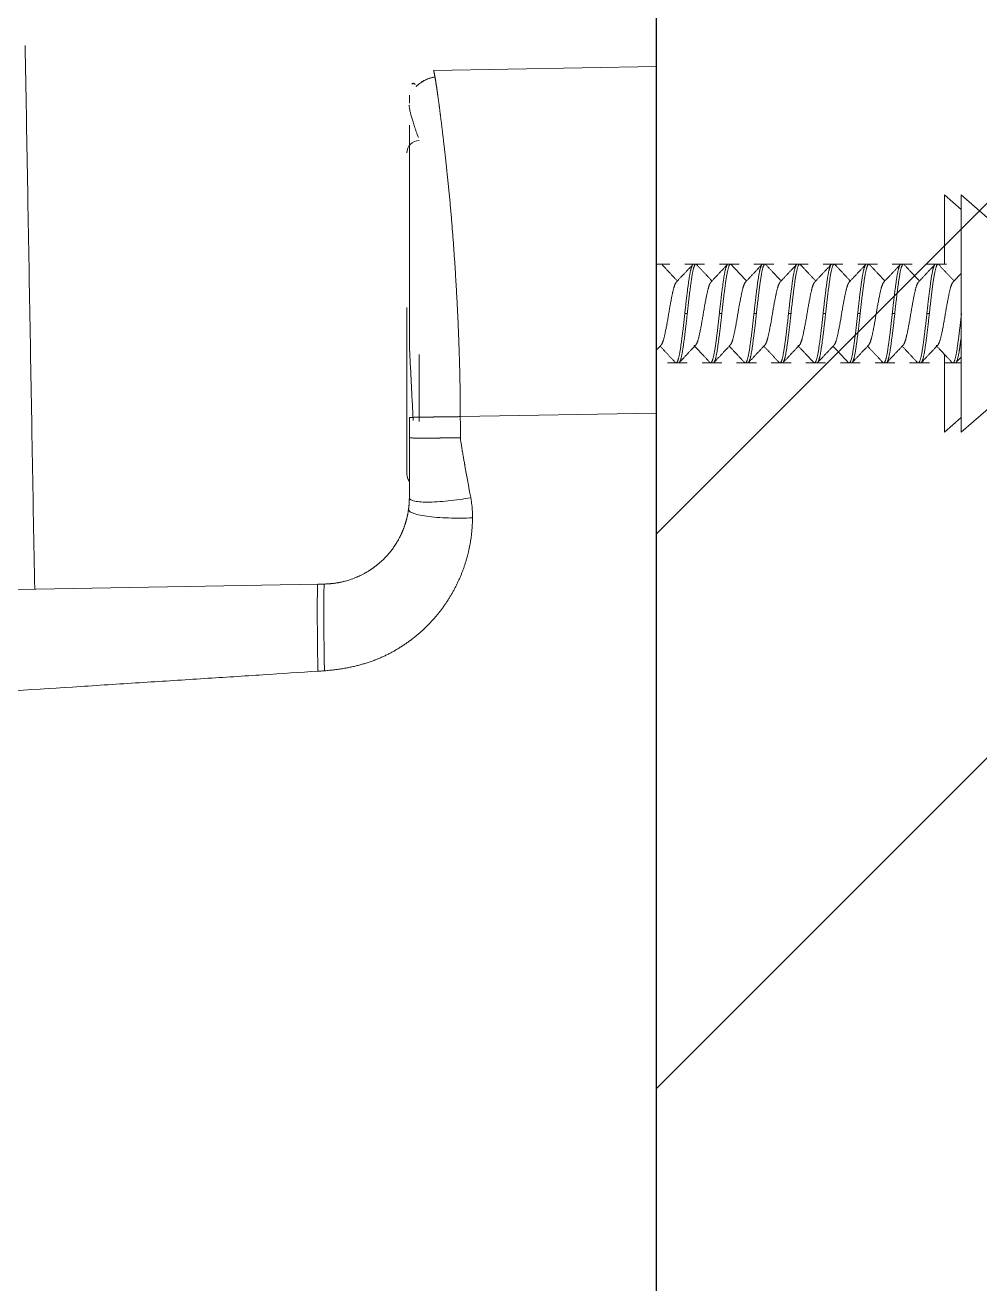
# Model space of a CAD drawing. Header units: millimetres. Extents: x 17284 to 19660, y -6011 to -2651.
# Drawn here: x 19175.8 to 19214.5, y -4831 to -4780.1 of the extents above; entities that cross this region are included whole.
import ezdxf

# ---------------------------------------------------------------- set-up
doc = ezdxf.new("R2010")
doc.units = ezdxf.units.MM
doc.layers.add('hatch', color=2, linetype='Continuous')

msp = doc.modelspace()

# ---------------------------------------------------------------- hatches: boundary and pattern name
at = {"layer": 'hatch'}
h = msp.add_hatch(dxfattribs=at)
h.set_pattern_fill('ANSI31', color=256, scale=5)
h.set_pattern_definition([(45, (4064.624, -113.49), (-11.22532, 11.22532), [])])
h.paths.add_polyline_path([(19201.381, -5647.37), (19251.381, -5647.37), (19251.381, -3576.803), (19201.381, -3576.803)])

# ---------------------------------------------------------------- linework, layer by layer
msp.add_line((19201.381, -5647.37), (19201.381, -3505.388))
at = {"linetype": 'Continuous', "lineweight": 18, "extrusion": (-1, -2.22045e-16, 0)}
for p, q in [((19201.381, -4781.73), (19192.364, -4781.888)), ((19201.381, -4795.764), (19201.381, -4781.73)), ((19213.038, -4786.93), (19213.038, -4789.73)), ((19213.718, -4787.519), (19213.038, -4786.93)), ((19213.718, -4786.93), (19213.718, -4791.73)), ((19215.218, -4788.23), (19213.718, -4786.93)), ((19201.931, -4789.73), (19201.381, -4789.73)), ((19203.331, -4789.73), (19202.531, -4789.73)), ((19204.731, -4789.73), (19203.931, -4789.73)), ((19206.131, -4789.73), (19205.331, -4789.73)), ((19207.531, -4789.73), (19206.731, -4789.73)), ((19208.931, -4789.73), (19208.131, -4789.73)), ((19210.331, -4789.73), (19209.531, -4789.73)), ((19211.731, -4789.73), (19210.931, -4789.73)), ((19213.131, -4789.73), (19212.331, -4789.73)), ((19191.281, -4791.49), (19191.281, -4798.23)), ((19213.718, -4791.73), (19213.718, -4796.53)), ((19213.038, -4793.388), (19213.038, -4796.53)), ((19201.831, -4793.73), (19202.631, -4793.73)), ((19203.231, -4793.73), (19204.031, -4793.73)), ((19204.631, -4793.73), (19205.431, -4793.73)), ((19206.031, -4793.73), (19206.831, -4793.73)), ((19207.431, -4793.73), (19208.231, -4793.73)), ((19208.831, -4793.73), (19209.631, -4793.73)), ((19210.231, -4793.73), (19211.031, -4793.73)), ((19211.631, -4793.73), (19212.431, -4793.73)), ((19213.031, -4793.73), (19213.718, -4793.73)), ((19213.718, -4796.53), (19215.218, -4795.23)), ((19201.381, -4923.222), (19201.381, -4795.764)), ((19213.038, -4796.53), (19213.718, -4795.942)), ((19070.859, -4804.72), (19187.679, -4802.681))]:
    msp.add_line(p, q, dxfattribs=at)
at = {"linetype": 'Continuous', "lineweight": 13, "extrusion": (-1, -2.22045e-16, 0)}
for p, q in [((19202.631, -4791.73), (19202.531, -4791.73)), ((19204.031, -4791.73), (19203.931, -4791.73)), ((19205.431, -4791.73), (19205.331, -4791.73)), ((19206.831, -4791.73), (19206.731, -4791.73)), ((19208.231, -4791.73), (19208.131, -4791.73)), ((19209.631, -4791.73), (19209.531, -4791.73)), ((19211.031, -4791.73), (19210.931, -4791.73)), ((19212.431, -4791.73), (19212.331, -4791.73)), ((19191.781, -4793.382), (19191.781, -4796.095)), ((19201.381, -4795.764), (19193.445, -4795.902))]:
    msp.add_line(p, q, dxfattribs=at)
at = {"linetype": 'Continuous', "lineweight": 18}
for centre, start, end in [((19191.781, -4785.23), 90, 180), ((19191.781, -4798.23), 180, 215.28)]:
    msp.add_arc(centre, 0.5, start, end, dxfattribs=at)
for points, degree in [([(19176.214, -4802.882), (19176.15, -4799.215), (19176.022, -4791.882), (19175.894, -4784.549), (19175.83, -4780.883)], 3), ([(19191.619, -4782.454), (19191.527, -4782.384), (19191.482, -4782.452)], 2), ([(19191.614, -4782.444), (19191.53, -4782.38), (19191.487, -4782.442)], 2), ([(19192.408, -4782.155), (19191.966, -4782.23), (19191.658, -4782.543)], 2), ([(19192.408, -4782.158), (19191.966, -4782.233), (19191.658, -4782.548)], 2), ([(19191.382, -4783.294), (19191.339, -4783.477), (19191.746, -4784.605)], 2), ([(19202.231, -4790.41), (19201.92, -4790.08), (19201.61, -4789.748)], 2), ([(19202.853, -4789.748), (19202.522, -4790.102), (19202.19, -4790.454)], 2), ([(19203.631, -4790.41), (19203.318, -4790.078), (19203.007, -4789.744)], 2), ([(19204.259, -4789.741), (19203.927, -4790.096), (19203.593, -4790.45)], 2), ([(19205.031, -4790.41), (19204.717, -4790.076), (19204.404, -4789.741)], 2), ([(19205.652, -4789.748), (19205.321, -4790.103), (19204.989, -4790.455)], 2), ([(19206.431, -4790.41), (19206.12, -4790.079), (19205.809, -4789.747)], 2), ([(19207.059, -4789.741), (19206.728, -4790.095), (19206.395, -4790.449)], 2), ([(19207.831, -4790.41), (19207.519, -4790.078), (19207.208, -4789.745)], 2), ([(19208.453, -4789.747), (19208.122, -4790.102), (19207.789, -4790.455)], 2), ([(19209.231, -4790.41), (19208.917, -4790.076), (19208.604, -4789.741)], 2), ([(19209.859, -4789.741), (19209.528, -4790.095), (19209.195, -4790.448)], 2), ([(19210.631, -4790.41), (19210.319, -4790.078), (19210.007, -4789.745)], 2), ([(19211.254, -4789.746), (19210.923, -4790.101), (19210.59, -4790.454)], 2), ([(19212.031, -4790.41), (19211.719, -4790.079), (19211.409, -4789.747)], 2), ([(19212.658, -4789.742), (19212.327, -4790.096), (19211.995, -4790.448)], 2), ([(19213.431, -4790.41), (19213.117, -4790.077), (19212.805, -4789.742)], 2), ([(19213.718, -4790.105), (19213.554, -4790.28), (19213.39, -4790.454)], 2), ([(19191.381, -4793.015), (19191.537, -4796.058)], 1), ([(19201.381, -4793.21), (19201.476, -4793.109), (19201.572, -4793.008)], 2), ([(19201.531, -4793.051), (19201.846, -4793.385), (19202.159, -4793.719)], 2), ([(19202.304, -4793.719), (19202.635, -4793.365), (19202.968, -4793.012)], 2), ([(19202.931, -4793.051), (19203.244, -4793.382), (19203.555, -4793.715)], 2), ([(19203.71, -4793.713), (19204.04, -4793.359), (19204.372, -4793.007)], 2), ([(19204.331, -4793.051), (19204.645, -4793.384), (19204.957, -4793.718)], 2), ([(19205.107, -4793.716), (19205.439, -4793.361), (19205.772, -4793.007)], 2), ([(19205.731, -4793.051), (19206.044, -4793.383), (19206.356, -4793.716)], 2), ([(19206.504, -4793.72), (19206.835, -4793.365), (19207.168, -4793.012)], 2), ([(19207.131, -4793.051), (19207.444, -4793.382), (19207.755, -4793.716)], 2), ([(19207.908, -4793.715), (19208.239, -4793.361), (19208.57, -4793.01)], 2), ([(19208.531, -4793.051), (19208.845, -4793.384), (19209.157, -4793.718)], 2), ([(19209.308, -4793.715), (19209.639, -4793.36), (19209.972, -4793.007)], 2), ([(19209.931, -4793.051), (19210.243, -4793.381), (19210.553, -4793.714)], 2), ([(19210.704, -4793.719), (19211.036, -4793.364), (19211.37, -4793.01)], 2), ([(19211.331, -4793.051), (19211.646, -4793.385), (19211.958, -4793.719)], 2), ([(19212.106, -4793.717), (19212.436, -4793.364), (19212.768, -4793.012)], 2), ([(19212.731, -4793.051), (19213.043, -4793.381), (19213.352, -4793.713)], 2), ([(19213.509, -4793.713), (19213.614, -4793.602), (19213.718, -4793.491)], 2), ([(19191.381, -4795.938), (19191.381, -4796.213), (19191.381, -4796.487), (19191.381, -4796.762)], 3)]:
    msp.add_open_spline(points, degree=degree, dxfattribs=at)
for points, degree, knots in [([(19192.364, -4781.888), (19192.364, -4781.888), (19192.364, -4781.888), (19192.364, -4781.888), (19192.364, -4781.889), (19192.364, -4781.89), (19192.365, -4781.891), (19192.365, -4781.892), (19192.365, -4781.894), (19192.366, -4781.896), (19192.367, -4781.898), (19192.367, -4781.901), (19192.368, -4781.904), (19192.369, -4781.907), (19192.37, -4781.911), (19192.371, -4781.915), (19192.372, -4781.919), (19192.373, -4781.924), (19192.374, -4781.929), (19192.375, -4781.934), (19192.376, -4781.94), (19192.378, -4781.946), (19192.379, -4781.953), (19192.38, -4781.96), (19192.382, -4781.967), (19192.384, -4781.975), (19192.385, -4781.983), (19192.387, -4781.992), (19192.389, -4782.001), (19192.391, -4782.011), (19192.393, -4782.021), (19192.395, -4782.031), (19192.397, -4782.043), (19192.399, -4782.054), (19192.402, -4782.066), (19192.404, -4782.079), (19192.406, -4782.092), (19192.409, -4782.105), (19192.412, -4782.119), (19192.414, -4782.134), (19192.417, -4782.149), (19192.42, -4782.165), (19192.423, -4782.182), (19192.426, -4782.199), (19192.429, -4782.216), (19192.432, -4782.234), (19192.435, -4782.253), (19192.438, -4782.272), (19192.442, -4782.292), (19192.445, -4782.313), (19192.449, -4782.334), (19192.452, -4782.356), (19192.456, -4782.379), (19192.459, -4782.402), (19192.463, -4782.426), (19192.467, -4782.451), (19192.471, -4782.477), (19192.475, -4782.503), (19192.479, -4782.53), (19192.484, -4782.557), (19192.488, -4782.586), (19192.492, -4782.615), (19192.497, -4782.644), (19192.501, -4782.675), (19192.506, -4782.707), (19192.51, -4782.739), (19192.515, -4782.772), (19192.52, -4782.806), (19192.525, -4782.84), (19192.53, -4782.876), (19192.535, -4782.912), (19192.54, -4782.949), (19192.546, -4782.987), (19192.551, -4783.026), (19192.556, -4783.066), (19192.562, -4783.106), (19192.568, -4783.148), (19192.573, -4783.19), (19192.579, -4783.234), (19192.585, -4783.278), (19192.591, -4783.323), (19192.597, -4783.369), (19192.603, -4783.417), (19192.609, -4783.465), (19192.616, -4783.514), (19192.622, -4783.564), (19192.628, -4783.615), (19192.635, -4783.667), (19192.642, -4783.72), (19192.648, -4783.774), (19192.655, -4783.829), (19192.662, -4783.885), (19192.669, -4783.942), (19192.676, -4784), (19192.684, -4784.059), (19192.691, -4784.119), (19192.698, -4784.18), (19192.706, -4784.243), (19192.713, -4784.306), (19192.721, -4784.371), (19192.729, -4784.436), (19192.737, -4784.503), (19192.745, -4784.571), (19192.753, -4784.64), (19192.761, -4784.71), (19192.769, -4784.781), (19192.777, -4784.853), (19192.786, -4784.927), (19192.794, -4785.001), (19192.803, -4785.077), (19192.812, -4785.154), (19192.82, -4785.232), (19192.829, -4785.311), (19192.838, -4785.392), (19192.847, -4785.473), (19192.857, -4785.556), (19192.866, -4785.64), (19192.875, -4785.725), (19192.885, -4785.811), (19192.894, -4785.899), (19192.905, -4786), (19192.918, -4786.114), (19192.931, -4786.241), (19192.945, -4786.369), (19192.958, -4786.498), (19192.971, -4786.628), (19192.984, -4786.759), (19192.996, -4786.89), (19193.009, -4787.023), (19193.021, -4787.156), (19193.034, -4787.289), (19193.046, -4787.423), (19193.058, -4787.558), (19193.069, -4787.693), (19193.081, -4787.829), (19193.092, -4787.965), (19193.104, -4788.102), (19193.115, -4788.239), (19193.126, -4788.376), (19193.136, -4788.514), (19193.147, -4788.652), (19193.157, -4788.79), (19193.168, -4788.929), (19193.178, -4789.067), (19193.188, -4789.206), (19193.197, -4789.345), (19193.207, -4789.484), (19193.216, -4789.623), (19193.225, -4789.762), (19193.234, -4789.901), (19193.243, -4790.041), (19193.252, -4790.18), (19193.26, -4790.319), (19193.269, -4790.457), (19193.277, -4790.596), (19193.285, -4790.735), (19193.292, -4790.873), (19193.3, -4791.011), (19193.307, -4791.149), (19193.315, -4791.287), (19193.322, -4791.424), (19193.328, -4791.561), (19193.335, -4791.698), (19193.342, -4791.834), (19193.348, -4791.97), (19193.354, -4792.105), (19193.36, -4792.241), (19193.366, -4792.375), (19193.371, -4792.51), (19193.376, -4792.643), (19193.381, -4792.777), (19193.386, -4792.909), (19193.391, -4793.042), (19193.396, -4793.173), (19193.4, -4793.304), (19193.404, -4793.435), (19193.408, -4793.565), (19193.412, -4793.694), (19193.415, -4793.823), (19193.419, -4793.951), (19193.422, -4794.078), (19193.425, -4794.205), (19193.428, -4794.331), (19193.43, -4794.456), (19193.433, -4794.581), (19193.435, -4794.705), (19193.437, -4794.828), (19193.438, -4794.951), (19193.44, -4795.072), (19193.441, -4795.193), (19193.442, -4795.313), (19193.443, -4795.433), (19193.444, -4795.551), (19193.445, -4795.669), (19193.445, -4795.786), (19193.445, -4795.863), (19193.445, -4795.902)], 3, [0, 0, 0, 0, 0.002665, 0.005355, 0.008072, 0.010815, 0.013584, 0.016378, 0.019199, 0.022046, 0.024918, 0.027817, 0.030742, 0.033692, 0.036669, 0.039672, 0.042701, 0.045755, 0.048836, 0.051943, 0.055076, 0.058235, 0.06142, 0.064631, 0.067868, 0.071131, 0.07442, 0.077735, 0.081076, 0.084443, 0.087836, 0.091255, 0.094701, 0.098172, 0.101669, 0.105193, 0.108742, 0.112318, 0.11592, 0.119547, 0.123201, 0.126881, 0.130587, 0.134318, 0.138076, 0.14186, 0.145671, 0.149507, 0.153369, 0.157257, 0.161172, 0.165112, 0.169078, 0.173071, 0.17709, 0.181134, 0.185205, 0.189302, 0.193425, 0.197574, 0.201749, 0.20595, 0.210177, 0.214431, 0.21871, 0.223015, 0.227347, 0.231705, 0.236088, 0.240498, 0.244934, 0.249396, 0.253884, 0.258398, 0.262938, 0.267505, 0.272097, 0.276716, 0.28136, 0.286031, 0.290728, 0.29545, 0.300199, 0.304974, 0.309775, 0.314603, 0.319456, 0.324335, 0.329241, 0.334172, 0.33913, 0.344114, 0.349124, 0.35416, 0.359222, 0.36431, 0.369424, 0.374565, 0.379731, 0.384924, 0.390142, 0.395387, 0.400658, 0.405955, 0.411278, 0.416627, 0.422002, 0.427404, 0.432831, 0.438285, 0.443764, 0.44927, 0.454802, 0.46036, 0.465944, 0.471554, 0.477191, 0.482853, 0.488541, 0.494256, 0.499997, 0.508075, 0.516116, 0.524118, 0.532081, 0.540006, 0.547893, 0.555742, 0.563552, 0.571324, 0.579058, 0.586753, 0.594411, 0.602029, 0.60961, 0.617152, 0.624657, 0.632122, 0.63955, 0.646939, 0.65429, 0.661603, 0.668878, 0.676115, 0.683313, 0.690473, 0.697595, 0.704679, 0.711724, 0.718732, 0.725701, 0.732632, 0.739525, 0.74638, 0.753197, 0.759975, 0.766716, 0.773418, 0.780083, 0.786709, 0.793297, 0.799848, 0.80636, 0.812834, 0.81927, 0.825668, 0.832028, 0.83835, 0.844635, 0.850881, 0.857089, 0.863259, 0.869392, 0.875486, 0.881543, 0.887561, 0.893542, 0.899485, 0.90539, 0.911257, 0.917087, 0.922878, 0.928632, 0.934348, 0.940027, 0.945667, 0.95127, 0.956835, 0.962362, 0.967852, 0.973304, 0.978719, 0.984095, 0.989434, 0.994736, 1, 1, 1, 1]), ([(19191.381, -4783.206), (19191.381, -4783.206), (19191.381, -4783.064), (19191.381, -4782.982), (19191.381, -4782.907), (19191.381, -4782.888)], 2, [0, 0, 0, 0.000062, 0.500031, 0.500031, 1, 1, 1]), ([(19191.381, -4793.011), (19191.381, -4792.108), (19191.381, -4791.261), (19191.381, -4790.311), (19191.381, -4789.471), (19191.381, -4788.67), (19191.381, -4787.944), (19191.381, -4786.645), (19191.381, -4785.636), (19191.381, -4784.9), (19191.381, -4784.337), (19191.381, -4784.214), (19191.381, -4784.102)], 2, [0, 0, 0, 0.10994, 0.10994, 0.243402, 0.243402, 0.376864, 0.376864, 0.643789, 0.643789, 0.910714, 0.910714, 1, 1, 1]), ([(19191.381, -4795.938), (19191.381, -4795.938), (19191.381, -4795.938), (19191.382, -4795.938), (19191.382, -4795.938), (19191.383, -4795.937), (19191.383, -4795.937), (19191.384, -4795.937), (19191.386, -4795.937), (19191.387, -4795.937), (19191.389, -4795.937), (19191.391, -4795.936), (19191.393, -4795.936), (19191.395, -4795.936), (19191.397, -4795.936), (19191.4, -4795.936), (19191.403, -4795.935), (19191.407, -4795.935), (19191.41, -4795.935), (19191.414, -4795.935), (19191.418, -4795.935), (19191.422, -4795.934), (19191.427, -4795.934), (19191.432, -4795.934), (19191.437, -4795.934), (19191.443, -4795.934), (19191.449, -4795.933), (19191.455, -4795.933), (19191.462, -4795.933), (19191.468, -4795.933), (19191.476, -4795.933), (19191.483, -4795.932), (19191.491, -4795.932), (19191.499, -4795.932), (19191.508, -4795.932), (19191.517, -4795.931), (19191.526, -4795.931), (19191.536, -4795.931), (19191.546, -4795.931), (19191.556, -4795.93), (19191.567, -4795.93), (19191.579, -4795.93), (19191.59, -4795.93), (19191.603, -4795.929), (19191.615, -4795.929), (19191.628, -4795.929), (19191.642, -4795.929), (19191.655, -4795.928), (19191.67, -4795.928), (19191.685, -4795.928), (19191.7, -4795.927), (19191.715, -4795.927), (19191.732, -4795.927), (19191.748, -4795.927), (19191.765, -4795.926), (19191.783, -4795.926), (19191.801, -4795.926), (19191.82, -4795.925), (19191.839, -4795.925), (19191.858, -4795.925), (19191.879, -4795.924), (19191.899, -4795.924), (19191.92, -4795.924), (19191.942, -4795.923), (19191.964, -4795.923), (19191.987, -4795.923), (19192.01, -4795.922), (19192.034, -4795.922), (19192.059, -4795.921), (19192.084, -4795.921), (19192.109, -4795.921), (19192.135, -4795.92), (19192.162, -4795.92), (19192.189, -4795.919), (19192.217, -4795.919), (19192.245, -4795.919), (19192.273, -4795.918), (19192.303, -4795.918), (19192.333, -4795.917), (19192.363, -4795.917), (19192.394, -4795.916), (19192.425, -4795.916), (19192.457, -4795.915), (19192.489, -4795.915), (19192.522, -4795.914), (19192.556, -4795.914), (19192.59, -4795.914), (19192.624, -4795.913), (19192.659, -4795.913), (19192.694, -4795.912), (19192.73, -4795.912), (19192.766, -4795.911), (19192.803, -4795.911), (19192.84, -4795.91), (19192.878, -4795.91), (19192.916, -4795.909), (19192.955, -4795.909), (19192.993, -4795.908), (19193.033, -4795.907), (19193.072, -4795.907), (19193.113, -4795.906), (19193.153, -4795.906), (19193.194, -4795.905), (19193.235, -4795.905), (19193.276, -4795.904), (19193.318, -4795.904), (19193.36, -4795.903), (19193.402, -4795.903), (19193.431, -4795.902), (19193.445, -4795.902)], 3, [0, 0, 0, 0, 0.005626, 0.011323, 0.017089, 0.022925, 0.028831, 0.034807, 0.040853, 0.04697, 0.053156, 0.059413, 0.06574, 0.072138, 0.078606, 0.085145, 0.091754, 0.098433, 0.105183, 0.112004, 0.118896, 0.125858, 0.132891, 0.139994, 0.147168, 0.154413, 0.161728, 0.169114, 0.176571, 0.184098, 0.191696, 0.199365, 0.207104, 0.214913, 0.222792, 0.230742, 0.238762, 0.246853, 0.255013, 0.263243, 0.271543, 0.279913, 0.288352, 0.296861, 0.305439, 0.314087, 0.322804, 0.33159, 0.340444, 0.349368, 0.358361, 0.367422, 0.376552, 0.38575, 0.395017, 0.404353, 0.413757, 0.423229, 0.43277, 0.44238, 0.452058, 0.461805, 0.471621, 0.481507, 0.491461, 0.501486, 0.51158, 0.521745, 0.531981, 0.542288, 0.552667, 0.563117, 0.573639, 0.584233, 0.594899, 0.605638, 0.616449, 0.627333, 0.638289, 0.649317, 0.660418, 0.671591, 0.682837, 0.694154, 0.705544, 0.717005, 0.728538, 0.740143, 0.751818, 0.763565, 0.775382, 0.787269, 0.799227, 0.811255, 0.823352, 0.835519, 0.847755, 0.860061, 0.872436, 0.884879, 0.897392, 0.909974, 0.922624, 0.935345, 0.948134, 0.960994, 0.973925, 0.986926, 1, 1, 1, 1]), ([(19193.446, -4796.759), (19193.438, -4796.759), (19193.423, -4796.759), (19193.398, -4796.759), (19193.372, -4796.759), (19193.344, -4796.759), (19193.314, -4796.759), (19193.283, -4796.76), (19193.249, -4796.76), (19193.214, -4796.76), (19193.177, -4796.761), (19193.138, -4796.761), (19193.097, -4796.761), (19193.054, -4796.762), (19193.009, -4796.762), (19192.963, -4796.763), (19192.915, -4796.763), (19192.865, -4796.764), (19192.813, -4796.765), (19192.76, -4796.765), (19192.706, -4796.766), (19192.655, -4796.766), (19192.603, -4796.767), (19192.546, -4796.767), (19192.474, -4796.767), (19192.388, -4796.768), (19192.279, -4796.768), (19192.166, -4796.767), (19192.064, -4796.767), (19191.987, -4796.767), (19191.907, -4796.767), (19191.801, -4796.767), (19191.664, -4796.767), (19191.559, -4796.767), (19191.492, -4796.766), (19191.456, -4796.765), (19191.429, -4796.765), (19191.411, -4796.764), (19191.398, -4796.764), (19191.39, -4796.763), (19191.385, -4796.763), (19191.383, -4796.762), (19191.381, -4796.762), (19191.381, -4796.762), (19191.381, -4796.762)], 3, [0, 0, 0, 0, 0.00695, 0.014444, 0.022488, 0.031089, 0.040254, 0.049991, 0.060309, 0.071214, 0.082716, 0.094824, 0.107547, 0.120894, 0.134875, 0.149496, 0.164765, 0.180689, 0.197273, 0.214525, 0.232451, 0.251057, 0.265066, 0.284462, 0.30932, 0.339717, 0.375723, 0.427854, 0.469357, 0.500051, 0.526263, 0.576932, 0.651606, 0.748975, 0.790701, 0.82846, 0.862347, 0.892458, 0.918906, 0.941811, 0.961282, 0.977417, 0.990299, 1, 1, 1, 1]), ([(19191.381, -4799.177), (19191.381, -4799.004), (19191.381, -4798.789), (19191.381, -4798.617), (19191.381, -4798.552), (19191.381, -4798.524), (19191.381, -4798.511), (19191.381, -4798.506), (19191.381, -4798.503), (19191.381, -4798.503), (19191.381, -4798.397), (19191.381, -4798.244), (19191.381, -4798.065), (19191.381, -4797.975), (19191.381, -4797.93), (19191.381, -4797.911), (19191.381, -4797.898), (19191.381, -4797.894), (19191.381, -4797.373), (19191.381, -4796.998), (19191.381, -4796.762)], 3, [0, 0, 0, 0, 0.125, 0.1875, 0.21875, 0.234375, 0.242188, 0.246094, 0.246094, 0.25, 0.25, 0.375, 0.4375, 0.46875, 0.484375, 0.492188, 0.492188, 0.5, 0.5, 1, 1, 1, 1]), ([(19193.446, -4796.759), (19193.461, -4796.867), (19193.482, -4797.019), (19193.507, -4797.178), (19193.519, -4797.253), (19193.524, -4797.284), (19193.527, -4797.305), (19193.529, -4797.317), (19193.542, -4797.389), (19193.563, -4797.508), (19193.595, -4797.685), (19193.612, -4797.784), (19193.622, -4797.836), (19193.627, -4797.862), (19193.629, -4797.876), (19193.63, -4797.881), (19193.631, -4797.885), (19193.631, -4797.886), (19193.789, -4798.75), (19193.868, -4799.182), (19193.869, -4799.184)], 3, [0, 0, 0, 0, 0.125, 0.1875, 0.21875, 0.234375, 0.234375, 0.25, 0.25, 0.375, 0.4375, 0.46875, 0.484375, 0.492187, 0.496094, 0.498047, 0.498047, 0.5, 0.5, 1, 1, 1, 1]), ([(19191.381, -4799.177), (19191.381, -4799.188), (19191.381, -4799.209), (19191.381, -4799.242), (19191.38, -4799.274), (19191.379, -4799.307), (19191.378, -4799.341), (19191.376, -4799.376), (19191.373, -4799.412), (19191.371, -4799.448), (19191.368, -4799.486), (19191.364, -4799.524), (19191.36, -4799.563), (19191.356, -4799.601), (19191.352, -4799.627), (19191.351, -4799.64)], 3, [0, 0, 0, 0, 0.069727, 0.139543, 0.209947, 0.281417, 0.354416, 0.42939, 0.506725, 0.586268, 0.667515, 0.749974, 0.833173, 0.91666, 1, 1, 1, 1]), ([(19193.939, -4799.998), (19193.939, -4799.927), (19193.937, -4799.82), (19193.93, -4799.7), (19193.926, -4799.643), (19193.924, -4799.614), (19193.922, -4799.6), (19193.922, -4799.594), (19193.922, -4799.59), (19193.921, -4799.587), (19193.92, -4799.579), (19193.917, -4799.536), (19193.902, -4799.397), (19193.89, -4799.302), (19193.869, -4799.184)], 3, [0, 0, 0, 0, 0.25, 0.375, 0.4375, 0.46875, 0.484375, 0.492187, 0.492187, 0.5, 0.5, 0.75, 0.75, 1, 1, 1, 1]), ([(19191.351, -4799.64), (19191.349, -4799.648), (19191.347, -4799.666), (19191.343, -4799.692), (19191.339, -4799.719), (19191.335, -4799.747), (19191.33, -4799.774), (19191.325, -4799.803), (19191.32, -4799.831), (19191.314, -4799.86), (19191.308, -4799.889), (19191.302, -4799.918), (19191.296, -4799.947), (19191.289, -4799.977), (19191.282, -4800.006), (19191.274, -4800.036), (19191.267, -4800.067), (19191.258, -4800.097), (19191.25, -4800.127), (19191.241, -4800.158), (19191.232, -4800.189), (19191.222, -4800.221), (19191.212, -4800.252), (19191.202, -4800.284), (19191.191, -4800.316), (19191.179, -4800.349), (19191.168, -4800.381), (19191.155, -4800.414), (19191.143, -4800.447), (19191.13, -4800.48), (19191.116, -4800.514), (19191.102, -4800.547), (19191.088, -4800.581), (19191.073, -4800.614), (19191.057, -4800.648), (19191.041, -4800.682), (19191.003, -4800.761), (19190.94, -4800.882), (19190.846, -4801.04), (19190.747, -4801.189), (19190.644, -4801.328), (19190.538, -4801.458), (19190.429, -4801.579), (19190.317, -4801.692), (19190.23, -4801.773), (19190.171, -4801.824), (19190.142, -4801.849), (19190.112, -4801.874), (19190.082, -4801.899), (19190.051, -4801.923), (19190.021, -4801.947), (19189.991, -4801.97), (19189.96, -4801.993), (19189.93, -4802.016), (19189.899, -4802.038), (19189.867, -4802.059), (19189.836, -4802.081), (19189.804, -4802.102), (19189.771, -4802.123), (19189.743, -4802.141), (19189.711, -4802.161), (19189.663, -4802.19), (19189.582, -4802.237), (19189.489, -4802.287), (19189.391, -4802.335), (19189.299, -4802.378), (19189.16, -4802.437), (19188.992, -4802.499), (19188.813, -4802.552), (19188.688, -4802.584), (19188.608, -4802.601), (19188.556, -4802.612), (19188.515, -4802.62), (19188.473, -4802.627), (19188.431, -4802.634), (19188.388, -4802.641), (19188.345, -4802.647), (19188.3, -4802.652), (19188.255, -4802.658), (19188.208, -4802.662), (19188.16, -4802.666), (19188.113, -4802.67), (19188.067, -4802.672), (19188.022, -4802.674), (19187.981, -4802.676), (19187.955, -4802.677), (19187.942, -4802.677)], 3, [0, 0, 0, 0, 0.005346, 0.010792, 0.016336, 0.021971, 0.027692, 0.033494, 0.039369, 0.045311, 0.051313, 0.057367, 0.063469, 0.069622, 0.075828, 0.08209, 0.08841, 0.094792, 0.101239, 0.107755, 0.114342, 0.121003, 0.127736, 0.134541, 0.141418, 0.148365, 0.155383, 0.162469, 0.169624, 0.176846, 0.184134, 0.191488, 0.198907, 0.206388, 0.213932, 0.221537, 0.229202, 0.26724, 0.304391, 0.34054, 0.375522, 0.409361, 0.442269, 0.474477, 0.505683, 0.513613, 0.521517, 0.52939, 0.537227, 0.545025, 0.552778, 0.560482, 0.56814, 0.575771, 0.583396, 0.591036, 0.598713, 0.606448, 0.614264, 0.622174, 0.626174, 0.63738, 0.655995, 0.681923, 0.700971, 0.721345, 0.742998, 0.791601, 0.828517, 0.854187, 0.868894, 0.877303, 0.885705, 0.894107, 0.902549, 0.911092, 0.9198, 0.928712, 0.937842, 0.947202, 0.956725, 0.966216, 0.975469, 0.98429, 0.992519, 1, 1, 1, 1]), ([(19193.939, -4799.998), (19193.927, -4801.152), (19193.514, -4802.208), (19193.305, -4802.744), (19192.701, -4803.723), (19191.926, -4804.575), (19191.459, -4804.929), (19190.976, -4805.296), (19190.444, -4805.555), (19189.895, -4805.822), (19189.271, -4805.979), (19188.655, -4806.134), (19187.943, -4806.188)], 2, [0, 0, 0, 0.25, 0.25, 0.375, 0.5, 0.625, 0.625, 0.75, 0.75, 0.875, 0.875, 1, 1, 1]), ([(19187.942, -4802.677), (19187.921, -4802.677), (19187.899, -4802.678), (19187.867, -4802.678), (19187.856, -4802.678), (19187.834, -4802.679), (19187.825, -4802.679), (19187.761, -4802.68), (19187.722, -4802.681), (19187.679, -4802.681)], 3, [0, 0, 0, 0, 0.25, 0.25, 0.375, 0.375, 0.5, 0.5, 1, 1, 1, 1]), ([(19187.917, -4803.706), (19187.917, -4803.363), (19187.922, -4802.827), (19187.935, -4802.677), (19187.942, -4802.677)], 3, [0, 0, 0, 0, 0.50071, 1, 1, 1, 1]), ([(19187.943, -4806.188), (19187.936, -4805.776), (19187.923, -4804.883), (19187.917, -4804.05), (19187.917, -4803.706), (19187.917, -4803.706)], 3, [0, 0, 0, 0, 0.498874, 0.999792, 1, 1, 1, 1]), ([(19187.679, -4806.205), (19187.727, -4806.207), (19187.766, -4806.204), (19187.847, -4806.191), (19187.891, -4806.188), (19187.943, -4806.188)], 3, [0, 0, 0, 0, 0.5, 0.5, 1, 1, 1, 1])]:
    msp.add_open_spline(points, degree=degree, knots=knots, dxfattribs=at)
for points, weights, knots in [([(19202.531, -4791.73), (19202.619, -4790.902), (19202.706, -4790.316), (19202.778, -4789.837), (19202.853, -4789.748)], [1, 0.923879532511, 1, 0.936905762166, 0.978405807031], [0, 0, 0, 0.546785, 0.546785, 1, 1, 1]), ([(19202.631, -4791.73), (19202.719, -4790.902), (19202.806, -4790.316), (19202.894, -4789.73), (19202.981, -4789.73), (19202.994, -4789.73), (19203.007, -4789.744)], [1, 0.923879532511, 1, 0.923879532511, 1, 0.988306138301, 0.980205171022], [0, 0, 0, 0.464334, 0.464334, 0.928668, 0.928668, 1, 1, 1]), ([(19203.931, -4791.73), (19204.019, -4790.902), (19204.106, -4790.316), (19204.181, -4789.816), (19204.259, -4789.741)], [1, 0.923879532511, 1, 0.934241363567, 0.982097327995], [0, 0, 0, 0.536516, 0.536516, 1, 1, 1]), ([(19204.031, -4791.73), (19204.119, -4790.902), (19204.206, -4790.316), (19204.294, -4789.73), (19204.381, -4789.73), (19204.392, -4789.73), (19204.404, -4789.741)], [1, 0.923879532511, 1, 0.923879532511, 1, 0.989785720568, 0.982312661935], [0, 0, 0, 0.468563, 0.468563, 0.937126, 0.937126, 1, 1, 1]), ([(19205.331, -4791.73), (19205.419, -4790.902), (19205.506, -4790.316), (19205.578, -4789.839), (19205.652, -4789.748)], [1, 0.923879532511, 1, 0.937048504482, 0.97821856572], [0, 0, 0, 0.547346, 0.547346, 1, 1, 1]), ([(19205.431, -4791.73), (19205.519, -4790.902), (19205.606, -4790.316), (19205.694, -4789.73), (19205.781, -4789.73), (19205.795, -4789.73), (19205.809, -4789.747)], [1, 0.923879532511, 1, 0.923879532511, 1, 0.987311810546, 0.978853499255], [0, 0, 0, 0.461534, 0.461534, 0.923069, 0.923069, 1, 1, 1]), ([(19206.731, -4791.73), (19206.819, -4790.902), (19206.906, -4790.316), (19206.981, -4789.814), (19207.059, -4789.741)], [1, 0.923879532511, 1, 0.933975146727, 0.982486669636], [0, 0, 0, 0.535512, 0.535512, 1, 1, 1]), ([(19206.831, -4791.73), (19206.919, -4790.902), (19207.006, -4790.316), (19207.094, -4789.73), (19207.181, -4789.73), (19207.194, -4789.73), (19207.208, -4789.745)], [1, 0.923879532511, 1, 0.923879532511, 1, 0.987906291345, 0.979655380662], [0, 0, 0, 0.463204, 0.463204, 0.926408, 0.926408, 1, 1, 1]), ([(19208.131, -4791.73), (19208.219, -4790.902), (19208.306, -4790.316), (19208.378, -4789.837), (19208.453, -4789.748)], [1, 0.923879532511, 1, 0.936800972622, 0.978543945557], [0, 0, 0, 0.546373, 0.546373, 1, 1, 1]), ([(19208.231, -4791.73), (19208.319, -4790.902), (19208.406, -4790.316), (19208.494, -4789.73), (19208.581, -4789.73), (19208.592, -4789.73), (19208.604, -4789.741)], [1, 0.923879532511, 1, 0.923879532511, 1, 0.989633321982, 0.982090273841], [0, 0, 0, 0.468124, 0.468124, 0.936247, 0.936247, 1, 1, 1]), ([(19209.531, -4791.73), (19209.619, -4790.902), (19209.706, -4790.316), (19209.781, -4789.814), (19209.859, -4789.741)], [1, 0.923879532511, 1, 0.934017808594, 0.982424026151], [0, 0, 0, 0.535672, 0.535672, 1, 1, 1]), ([(19209.631, -4791.73), (19209.719, -4790.902), (19209.806, -4790.316), (19209.894, -4789.73), (19209.981, -4789.73), (19209.994, -4789.73), (19210.007, -4789.745)], [1, 0.923879532511, 1, 0.923879532511, 1, 0.988196449664, 0.980053512698], [0, 0, 0, 0.464023, 0.464023, 0.928047, 0.928047, 1, 1, 1]), ([(19210.931, -4791.73), (19211.019, -4790.902), (19211.106, -4790.316), (19211.179, -4789.831), (19211.254, -4789.746)], [1, 0.923879532511, 1, 0.936163531801, 0.979396681185], [0, 0, 0, 0.543885, 0.543885, 1, 1, 1]), ([(19211.031, -4791.73), (19211.119, -4790.902), (19211.206, -4790.316), (19211.294, -4789.73), (19211.381, -4789.73), (19211.395, -4789.73), (19211.409, -4789.747)], [1, 0.923879532511, 1, 0.923879532511, 1, 0.987368739607, 0.9789294855], [0, 0, 0, 0.461694, 0.461694, 0.923388, 0.923388, 1, 1, 1]), ([(19212.331, -4791.73), (19212.419, -4790.902), (19212.506, -4790.316), (19212.581, -4789.817), (19212.658, -4789.742)], [1, 0.923879532511, 1, 0.934427118148, 0.981827868126], [0, 0, 0, 0.53722, 0.53722, 1, 1, 1]), ([(19212.431, -4791.73), (19212.519, -4790.902), (19212.606, -4790.316), (19212.694, -4789.73), (19212.781, -4789.73), (19212.793, -4789.73), (19212.805, -4789.743)], [1, 0.923879532511, 1, 0.923879532511, 1, 0.989148006276, 0.9813902071], [0, 0, 0, 0.466731, 0.466731, 0.933461, 0.933461, 1, 1, 1]), ([(19201.56, -4793.019), (19201.635, -4792.961), (19201.706, -4792.65), (19201.794, -4792.269), (19201.881, -4791.73), (19201.969, -4791.192), (19202.056, -4790.811), (19202.121, -4790.531), (19202.189, -4790.455)], [0.978405862908, 0.93690571969, 1, 0.923879532511, 1, 0.923879532511, 1, 0.942890431012, 0.971474052767], [0, 0, 0, 0.231586, 0.231586, 0.510983, 0.510983, 0.790381, 0.790381, 1, 1, 1]), ([(19202.904, -4793.02), (19202.918, -4793.03), (19202.931, -4793.03), (19203.019, -4793.03), (19203.106, -4792.65), (19203.194, -4792.269), (19203.281, -4791.73), (19203.369, -4791.192), (19203.456, -4790.811), (19203.521, -4790.529), (19203.59, -4790.454)], [0.979050668778, 0.987459267614, 1, 0.923879532511, 1, 0.923879532511, 1, 0.923879532511, 1, 0.942424286746, 0.97194637691], [0, 0, 0, 0.042016, 0.042016, 0.297044, 0.297044, 0.552073, 0.552073, 0.807102, 0.807102, 1, 1, 1]), ([(19204.377, -4793.002), (19204.444, -4792.922), (19204.506, -4792.65), (19204.594, -4792.269), (19204.681, -4791.73), (19204.769, -4791.192), (19204.856, -4790.811), (19204.929, -4790.494), (19205.005, -4790.44)], [0.970072397592, 0.944346305833, 1, 0.923879532511, 1, 0.923879532511, 1, 0.935811628185, 0.979876587233], [0, 0, 0, 0.204547, 0.204547, 0.484316, 0.484316, 0.764085, 0.764085, 1, 1, 1]), ([(19205.769, -4793.011), (19205.84, -4792.939), (19205.906, -4792.65), (19205.994, -4792.269), (19206.081, -4791.73), (19206.169, -4791.192), (19206.256, -4790.811), (19206.328, -4790.499), (19206.403, -4790.442)], [0.973442484351, 0.941016187704, 1, 0.923879532511, 1, 0.923879532511, 1, 0.936791562395, 0.978556378799], [0, 0, 0, 0.21493, 0.21493, 0.492303, 0.492303, 0.769676, 0.769676, 1, 1, 1]), ([(19207.104, -4793.02), (19207.118, -4793.03), (19207.131, -4793.03), (19207.219, -4793.03), (19207.306, -4792.65), (19207.394, -4792.269), (19207.481, -4791.73), (19207.569, -4791.192), (19207.656, -4790.811), (19207.719, -4790.537), (19207.786, -4790.458)], [0.978986668102, 0.987411497035, 1, 0.923879532511, 1, 0.923879532511, 1, 0.923879532511, 1, 0.94391817938, 0.970473018986], [0, 0, 0, 0.042381, 0.042381, 0.298651, 0.298651, 0.554922, 0.554922, 0.811192, 0.811192, 1, 1, 1]), ([(19208.566, -4793.014), (19208.638, -4792.947), (19208.706, -4792.65), (19208.794, -4792.269), (19208.881, -4791.73), (19208.969, -4791.192), (19209.056, -4790.811), (19209.122, -4790.525), (19209.192, -4790.452)], [0.975054195693, 0.93959836411, 1, 0.923879532511, 1, 0.923879532511, 1, 0.941644335278, 0.972762204219], [0, 0, 0, 0.222886, 0.222886, 0.503775, 0.503775, 0.784664, 0.784664, 1, 1, 1]), ([(19209.976, -4793.003), (19210.043, -4792.924), (19210.106, -4792.65), (19210.194, -4792.269), (19210.281, -4791.73), (19210.369, -4791.192), (19210.456, -4790.811), (19210.529, -4790.494), (19210.605, -4790.44)], [0.97052701498, 0.943861251558, 1, 0.923879532511, 1, 0.923879532511, 1, 0.93575426384, 0.979955434298], [0, 0, 0, 0.205919, 0.205919, 0.485132, 0.485132, 0.764344, 0.764344, 1, 1, 1]), ([(19211.364, -4793.016), (19211.437, -4792.951), (19211.506, -4792.65), (19211.594, -4792.269), (19211.681, -4791.73), (19211.769, -4791.192), (19211.856, -4790.811), (19211.927, -4790.505), (19212.001, -4790.443)], [0.976101834565, 0.938723142251, 1, 0.923879532511, 1, 0.923879532511, 1, 0.937818860973, 0.977226537103], [0, 0, 0, 0.22226, 0.22226, 0.49836, 0.49836, 0.77446, 0.77446, 1, 1, 1]), ([(19212.706, -4793.022), (19212.719, -4793.03), (19212.731, -4793.03), (19212.819, -4793.03), (19212.906, -4792.65), (19212.994, -4792.269), (19213.081, -4791.73), (19213.169, -4791.192), (19213.256, -4790.811), (19213.319, -4790.536), (19213.387, -4790.457)], [0.980549328751, 0.988553377406, 1, 0.923879532511, 1, 0.923879532511, 1, 0.923879532511, 1, 0.943861060439, 0.970527196543], [0, 0, 0, 0.038678, 0.038678, 0.295888, 0.295888, 0.553098, 0.553098, 0.810307, 0.810307, 1, 1, 1]), ([(19202.159, -4793.719), (19202.17, -4793.73), (19202.181, -4793.73), (19202.269, -4793.73), (19202.356, -4793.145), (19202.444, -4792.559), (19202.531, -4791.73)], [0.982124948693, 0.989657139179, 1, 0.923879532511, 1, 0.923879532511, 1], [0, 0, 0, 0.063616, 0.063616, 0.531808, 0.531808, 1, 1, 1]), ([(19202.304, -4793.719), (19202.381, -4793.645), (19202.456, -4793.145), (19202.544, -4792.559), (19202.631, -4791.73)], [0.982173361476, 0.934189174126, 1, 0.923879532511, 1], [0, 0, 0, 0.463681, 0.463681, 1, 1, 1]), ([(19203.555, -4793.715), (19203.568, -4793.73), (19203.581, -4793.73), (19203.669, -4793.73), (19203.756, -4793.145), (19203.844, -4792.559), (19203.931, -4791.73)], [0.979616719618, 0.987877942307, 1, 0.923879532511, 1, 0.923879532511, 1], [0, 0, 0, 0.073752, 0.073752, 0.536876, 0.536876, 1, 1, 1]), ([(19203.71, -4793.713), (19203.785, -4793.624), (19203.856, -4793.145), (19203.944, -4792.559), (19204.031, -4791.73)], [0.97855032306, 0.936796145303, 1, 0.923879532511, 1], [0, 0, 0, 0.453646, 0.453646, 1, 1, 1]), ([(19204.957, -4793.718), (19204.969, -4793.73), (19204.981, -4793.73), (19205.069, -4793.73), (19205.156, -4793.145), (19205.244, -4792.559), (19205.331, -4791.73)], [0.981193368961, 0.989009982719, 1, 0.923879532511, 1, 0.923879532511, 1], [0, 0, 0, 0.067328, 0.067328, 0.533664, 0.533664, 1, 1, 1]), ([(19205.107, -4793.716), (19205.183, -4793.632), (19205.256, -4793.145), (19205.344, -4792.559), (19205.431, -4791.73)], [0.979870171933, 0.93581630111, 1, 0.923879532511, 1], [0, 0, 0, 0.457461, 0.457461, 1, 1, 1]), ([(19206.355, -4793.716), (19206.369, -4793.73), (19206.381, -4793.73), (19206.469, -4793.73), (19206.556, -4793.145), (19206.644, -4792.559), (19206.731, -4791.73)], [0.980126045295, 0.98824896676, 1, 0.923879532511, 1, 0.923879532511, 1], [0, 0, 0, 0.071656, 0.071656, 0.535828, 0.535828, 1, 1, 1]), ([(19206.504, -4793.72), (19206.581, -4793.646), (19206.656, -4793.145), (19206.744, -4792.559), (19206.831, -4791.73)], [0.982277635622, 0.934117759464, 1, 0.923879532511, 1], [0, 0, 0, 0.463951, 0.463951, 1, 1, 1]), ([(19207.755, -4793.716), (19207.768, -4793.73), (19207.781, -4793.73), (19207.869, -4793.73), (19207.956, -4793.145), (19208.044, -4792.559), (19208.131, -4791.73)], [0.979811799573, 0.988020674321, 1, 0.923879532511, 1, 0.923879532511, 1], [0, 0, 0, 0.072947, 0.072947, 0.536473, 0.536473, 1, 1, 1]), ([(19207.908, -4793.715), (19207.984, -4793.629), (19208.056, -4793.145), (19208.144, -4792.559), (19208.231, -4791.73)], [0.979358260405, 0.936191912776, 1, 0.923879532511, 1], [0, 0, 0, 0.456005, 0.456005, 1, 1, 1]), ([(19209.157, -4793.717), (19209.169, -4793.73), (19209.181, -4793.73), (19209.269, -4793.73), (19209.356, -4793.145), (19209.444, -4792.559), (19209.531, -4791.73)], [0.980903539732, 0.988805462807, 1, 0.923879532511, 1, 0.923879532511, 1], [0, 0, 0, 0.068495, 0.068495, 0.534248, 0.534248, 1, 1, 1]), ([(19209.308, -4793.715), (19209.384, -4793.63), (19209.456, -4793.145), (19209.544, -4792.559), (19209.631, -4791.73)], [0.979435594882, 0.936134818531, 1, 0.923879532511, 1], [0, 0, 0, 0.456227, 0.456227, 1, 1, 1]), ([(19210.553, -4793.714), (19210.568, -4793.73), (19210.581, -4793.73), (19210.669, -4793.73), (19210.756, -4793.145), (19210.844, -4792.559), (19210.931, -4791.73)], [0.978758476062, 0.987240438707, 1, 0.923879532511, 1, 0.923879532511, 1], [0, 0, 0, 0.07733, 0.07733, 0.538665, 0.538665, 1, 1, 1]), ([(19210.704, -4793.719), (19210.782, -4793.643), (19210.856, -4793.145), (19210.944, -4792.559), (19211.031, -4791.73)], [0.981780002179, 0.934460246303, 1, 0.923879532511, 1], [0, 0, 0, 0.462655, 0.462655, 1, 1, 1]), ([(19211.958, -4793.719), (19211.97, -4793.73), (19211.981, -4793.73), (19212.069, -4793.73), (19212.156, -4793.145), (19212.244, -4792.559), (19212.331, -4791.73)], [0.981697447284, 0.989362055696, 1, 0.923879532511, 1, 0.923879532511, 1], [0, 0, 0, 0.065312, 0.065312, 0.532656, 0.532656, 1, 1, 1]), ([(19212.106, -4793.717), (19212.183, -4793.638), (19212.256, -4793.145), (19212.344, -4792.559), (19212.431, -4791.73)], [0.980856555219, 0.935107371476, 1, 0.923879532511, 1], [0, 0, 0, 0.460189, 0.460189, 1, 1, 1]), ([(19213.352, -4793.713), (19213.367, -4793.73), (19213.381, -4793.73), (19213.469, -4793.73), (19213.556, -4793.145), (19213.644, -4792.559), (19213.731, -4791.73)], [0.978293598761, 0.986888327091, 1, 0.923879532511, 1, 0.923879532511, 1], [0, 0, 0, 0.079295, 0.079295, 0.539648, 0.539648, 1, 1, 1]), ([(19213.51, -4793.713), (19213.585, -4793.625), (19213.656, -4793.145), (19213.685, -4792.952), (19213.716, -4792.715)], [0.97858789252, 0.936767726668, 1, 0.973638522162, 0.965535668758], [0, 0, 0, 0.705767, 0.705767, 1, 1, 1])]:
    msp.add_rational_spline(points, weights, degree=2, knots=knots, dxfattribs=at)
at = {"linetype": 'Continuous', "lineweight": 13}
msp.add_open_spline([(19193.446, -4796.759), (19193.446, -4796.473), (19193.445, -4796.188), (19193.445, -4795.902)], degree=3, dxfattribs=at)
for points, knots in [([(19191.381, -4799.177), (19191.381, -4799.203), (19191.407, -4799.252), (19191.539, -4799.312), (19191.772, -4799.352), (19192.099, -4799.366), (19192.503, -4799.354), (19192.954, -4799.316), (19193.421, -4799.258), (19193.724, -4799.209), (19193.869, -4799.184)], [0, 0, 0, 0, 0.124614, 0.249722, 0.37483, 0.499938, 0.625046, 0.750155, 0.875263, 1, 1, 1, 1]), ([(19193.939, -4799.998), (19193.784, -4800.004), (19193.462, -4800.012), (19192.967, -4800.007), (19192.491, -4799.982), (19192.069, -4799.938), (19191.73, -4799.877), (19191.494, -4799.803), (19191.366, -4799.722), (19191.347, -4799.667), (19191.351, -4799.64)], [0, 0, 0, 0, 0.125129, 0.250259, 0.375388, 0.500517, 0.625647, 0.750776, 0.875906, 1, 1, 1, 1]), ([(19187.679, -4806.205), (19187.672, -4805.79), (19187.659, -4804.894), (19187.651, -4803.64), (19187.659, -4802.832), (19187.671, -4802.681), (19187.679, -4802.681)], [0, 0, 0, 0, 0.250024, 0.499976, 0.749929, 1, 1, 1, 1]), ([(19072.09, -4813.643), (19098.661, -4811.934), (19121.584, -4810.459), (19150.494, -4808.599), (19159.215, -4808.038), (19170.933, -4807.284), (19174.615, -4807.047), (19178.926, -4806.77), (19179.773, -4806.715), (19181.022, -4806.635), (19181.435, -4806.608), (19182.258, -4806.556), (19182.669, -4806.529), (19183.484, -4806.477), (19183.888, -4806.452), (19184.678, -4806.401), (19185.067, -4806.376), (19186.214, -4806.301), (19186.956, -4806.252), (19187.679, -4806.205)], [0, 0, 0, 0, 0.5, 0.5, 0.75, 0.75, 0.875, 0.875, 0.90625, 0.90625, 0.921875, 0.921875, 0.9375, 0.9375, 0.953125, 0.953125, 0.96875, 0.96875, 1, 1, 1, 1])]:
    msp.add_open_spline(points, degree=3, knots=knots, dxfattribs=at)

doc.saveas('drawing.dxf')
